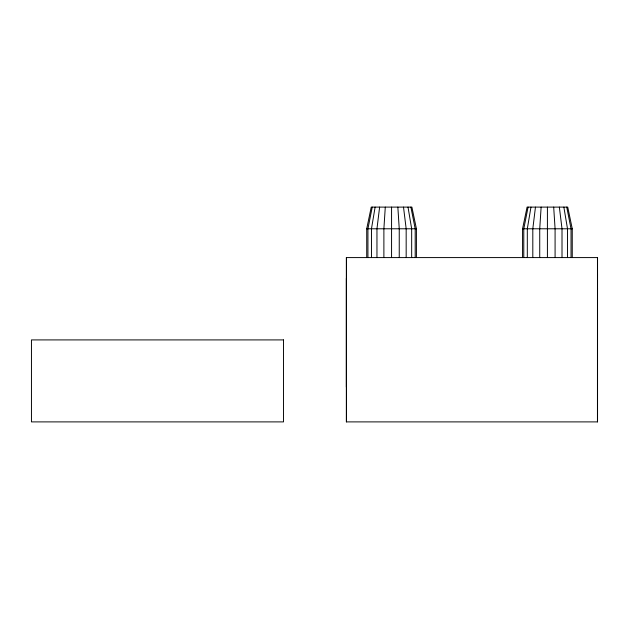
<?xml version="1.0" encoding="UTF-8"?>
<svg xmlns="http://www.w3.org/2000/svg" width="629" height="629" viewBox="0 0 629 629"><rect width="100%" height="100%" fill="white"/><g stroke="black" fill="none" stroke-linecap="round" stroke-linejoin="round"><path stroke-width="0.94" d="M346.453 421.894L346.453 257.583M597.448 421.894L597.464 257.583M597.519 389.666L597.511 391.56L597.511 384.115M597.495 292.862L597.55 288.452M597.487 277.004L597.495 299.553M597.542 274.213L597.503 273.214L597.542 275.384M385.286 207.106L383.887 228.783L383.887 257.583M541.129 207.106L539.729 228.783L539.729 257.583M379.617 207.106L376.96 228.783L376.96 257.583M535.46 207.106L532.81 228.783L532.81 257.583M375.12 207.106L371.464 228.783L371.464 257.583M530.962 207.106L527.314 228.783L527.314 257.583M372.234 207.106L367.934 228.783L367.934 257.583M528.077 207.106L523.784 228.783L523.784 257.583M366.723 257.583L366.723 228.783L371.236 207.106L411.893 207.106L416.414 228.783L416.414 257.583M522.565 257.583L522.565 228.783L527.086 207.106L567.735 207.106L572.256 228.783L572.256 257.583M366.723 228.783L416.414 228.783M522.565 228.783L572.256 228.783M597.471 298.846L597.479 273.56M566.745 207.106L571.038 228.783L571.038 257.583M410.902 207.106L415.195 228.783L415.195 257.583M563.859 207.106L567.507 228.783L567.507 257.583M408.009 207.106L411.665 228.783L411.665 257.583M559.362 207.106L562.011 228.783L562.011 257.583M403.511 207.106L406.169 228.783L406.169 257.583M553.693 207.106L555.085 228.783L555.085 257.583M397.85 207.106L399.242 228.783L399.242 257.583M597.534 283.325L597.534 285.189M597.503 275.62L597.55 277.475M597.534 285.597L597.534 286.738M597.542 280.432L597.542 282.327M597.542 274.378L597.503 291.408M597.495 277.216L597.495 279.307M547.411 207.106L547.411 257.583M391.568 207.106L391.568 257.583M346.359 278.285L346.359 387.102M346.359 257.583L346.359 421.894L597.55 421.894L597.55 257.583L346.359 257.583M283.514 339.912L31.45 339.912L31.45 421.894L283.514 421.894L283.514 339.912"/></g></svg>
